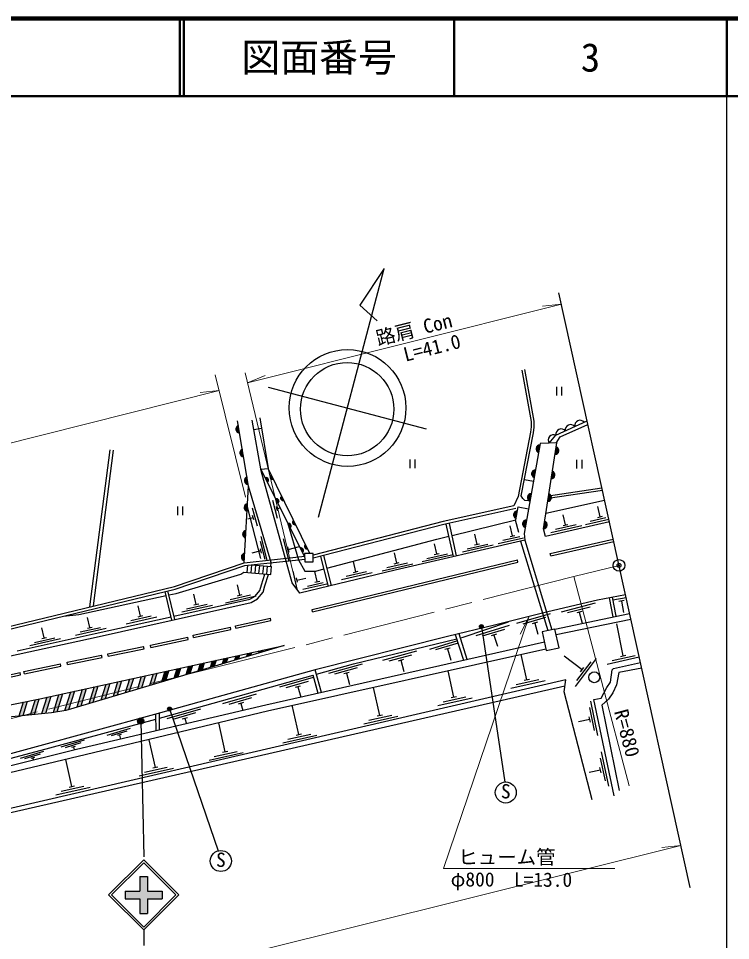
# Model space of a CAD drawing. Units: millimetres at full size, sheet at 1:1000; details may follow other scales. Extents: x 40000 to 680000, y 20000 to 380000.
# Drawn here: x 487986 to 579500, y 261541 to 380000 of the extents above; entities that cross this region are included whole.
import ezdxf
from ezdxf.enums import TextEntityAlignment as Align

# ---------------------------------------------------------------- set-up
doc = ezdxf.new("R2010")
doc.units = ezdxf.units.MM
doc.header["$LTSCALE"] = 1000
doc.header["$PDMODE"] = 32
doc.header["$PDSIZE"] = 500
doc.linetypes.add('CHAIN', pattern=[18.5, 12, -1.5, 3.5, -1.5])
for name, color, linetype, lineweight in [('M-BGD', 7, 'Continuous', 25), ('M-BGD-EXST', 7, 'Continuous', 25), ('M-BMK', 2, 'CHAIN', 13), ('M-BMK-OTRS', 5, 'Continuous', 25), ('M-BMK-SRVR', 3, 'Continuous', 25), ('M-STR-HTXT', 7, 'Continuous', 13), ('M-STR-STRC', 7, 'Continuous', 25), ('M-TTL', 2, 'Continuous', 140), ('M-TTL-BAND', 7, 'Continuous', 25), ('M-TTL-LINE', 7, 'Continuous', 50)]:
    doc.layers.add(name, color=color, linetype=linetype, lineweight=lineweight)
doc.layers.add('M-OTRS', color=6, linetype='Continuous')
doc.layers.add('M-TTL-TXT', color=7, linetype='Continuous')
doc.styles.add('ＭＳ ゴシック', font='')
doc.styles.get('ＭＳ ゴシック').set_extended_font_data('MS Gothic')

msp = doc.modelspace()

# ---------------------------------------------------------------- hatches: boundary and pattern name
at = {"layer": 'M-BGD'}
for points in [[(516418, 326733), (516255, 327711, 0.82183)], [(516927, 323692), (516764, 324669, 0.82183)], [(554823, 324248), (554997, 325223, 0.82183)], [(557099, 324976), (556946, 323997, 0.82183)], [(517523, 320131), (517359, 321108, 0.82183)], [(520730, 320820), (520454, 321382, 0.84072)], [(554250, 321045), (554424, 322020, 0.82183)], [(556607, 321821), (556455, 320842, 0.82183)], [(519711, 321004), (519990, 320444, 0.84072)], [(553701, 317980), (553876, 318955, 0.82183)], [(556155, 318915), (556002, 317936, 0.82183)], [(517371, 316686), (517428, 317675, 0.82183)], [(521063, 318284), (521342, 317723, 0.84072)], [(522082, 318077), (521805, 318639, 0.84072)], [(551927, 315753), (552102, 316728, 0.82183)], [(522636, 315120), (522914, 314560, 0.84072)], [(523620, 314957), (523343, 315518, 0.84072)], [(553096, 314600), (553271, 315575, 0.82183)], [(555608, 315406), (555455, 314427, 0.82183)], [(517176, 313250), (517232, 314239, 0.82183)], [(524198, 311976), (524477, 311416, 0.84072)], [(525147, 311858), (524870, 312419, 0.84072)], [(517009, 310320), (517065, 311309, 0.82183)]]:
    msp.add_hatch(color=256, dxfattribs=at).paths.add_polyline_path(points)
at = {"layer": 'M-BGD-EXST'}
for points in [[(547258, 301769, 1), (547697, 302008, 0.41421), (547358, 302108, 0.41421)], [(507188, 291175, 1), (507627, 291414, 0.41421), (507288, 291514, 0.41421)]]:
    msp.add_hatch(color=256, dxfattribs=at).paths.add_polyline_path(points)
at = {"layer": 'M-STR-STRC'}
for points in [[(517927, 298539), (517421, 298428), (517293, 298015), (517812, 298170)], [(519444, 298870), (518938, 298760), (518851, 298480), (519370, 298635)], [(520929, 299100), (520961, 299202), (520455, 299092), (520409, 298945)], [(513376, 297543), (512870, 297433), (512618, 296620), (513137, 296775)], [(514893, 297875), (514387, 297764), (514176, 297085), (514695, 297240)], [(516410, 298207), (515904, 298096), (515734, 297550), (516254, 297705)], [(507308, 296216), (506803, 296106), (506384, 294760), (506904, 294915)], [(508825, 296548), (508320, 296437), (507943, 295225), (508462, 295380)], [(510342, 296880), (509836, 296769), (509501, 295690), (510020, 295845)], [(511859, 297211), (511353, 297101), (511059, 296155), (511579, 296310)], [(502757, 295221), (502252, 295110), (501709, 293365), (502229, 293520)], [(504274, 295553), (503769, 295442), (503268, 293830), (503787, 293985)], [(505791, 295884), (505286, 295774), (504826, 294295), (505345, 294450)], [(496690, 293894), (496184, 293783), (495476, 291506), (495995, 291661)], [(498207, 294225), (497701, 294115), (497034, 291971), (497554, 292126)], [(499724, 294557), (499218, 294447), (498593, 292436), (499112, 292591)], [(501240, 294889), (500735, 294778), (500151, 292901), (500670, 293055)], [(492139, 292898), (491633, 292788), (490969, 290651), (491455, 290700)], [(493656, 293230), (493150, 293119), (492432, 290811), (492929, 290894)], [(495173, 293562), (494667, 293451), (493924, 291060), (494087, 291088), (494436, 291193)], [(489113, 292260), (488610, 292157), (488050, 290357), (488536, 290406)], [(490622, 292568), (490119, 292465), (489509, 290504), (489996, 290553)], [(504043, 289970, 0.41421), (503491, 290092, 0.41421), (503369, 289540, 1)], [(501720, 267898), (503580, 267898), (503581, 269758), (504581, 269757), (504580, 267898), (506440, 267897), (506440, 266897), (504580, 266898), (504579, 265037), (503579, 265038), (503580, 266898), (501720, 266898)]]:
    msp.add_hatch(color=256, dxfattribs=at).paths.add_polyline_path(points)

# ---------------------------------------------------------------- linework, layer by layer
at = {"layer": 'M-BGD'}
for p, q in [((557124, 332679), (557124, 331561)), ((557790, 332679), (557790, 331561)), ((519017, 328675), (520064, 322172)), ((518234, 327202), (519229, 327362)), ((497146, 304410), (499755, 324590)), ((497622, 304524), (500208, 324532)), ((538264, 323340), (538264, 322222)), ((538930, 323340), (538930, 322222)), ((559703, 323297), (559703, 322179)), ((560370, 323297), (560370, 322179)), ((519157, 322119), (520064, 322172)), ((524728, 310911), (519157, 322119)), ((525438, 311266), (520064, 322172)), ((553005, 320766), (554163, 320559)), ((556072, 318382), (563027, 319420)), ((556120, 318692), (562962, 319714)), ((520618, 318117), (521251, 315802)), ((555770, 316446), (563316, 318112)), ((508417, 317321), (508417, 316203)), ((509084, 317321), (509084, 316203)), ((519119, 310614), (517405, 317271)), ((518699, 314766), (518069, 317082)), ((521092, 317293), (521239, 316753)), ((521166, 317023), (521627, 317149)), ((562731, 315977), (562435, 317294)), ((518153, 315861), (517461, 315673)), ((518226, 315591), (518079, 316131)), ((544284, 310955), (543371, 315134)), ((551835, 315586), (552262, 314023)), ((558278, 314935), (557981, 316252)), ((560874, 315006), (563853, 315680)), ((561474, 315418), (563488, 315871)), ((562424, 315908), (563039, 316047)), ((543881, 310862), (542967, 315044)), ((551474, 313521), (551178, 314838)), ((556420, 313963), (560372, 314852)), ((557020, 314375), (559654, 314968)), ((557970, 314866), (558585, 315004)), ((519687, 310496), (519086, 312820)), ((519961, 310396), (519168, 313461)), ((521997, 313167), (522755, 310265)), ((546916, 312441), (546620, 313758)), ((549617, 312549), (552897, 313287)), ((550216, 312961), (552437, 313461)), ((551167, 313451), (551781, 313590)), ((552518, 312854), (556007, 301358)), ((553056, 312978), (556547, 301477)), ((556328, 311267), (564422, 313105)), ((556397, 310964), (564489, 312801)), ((519154, 311598), (517992, 311298)), ((519224, 311327), (519084, 311869)), ((522577, 312130), (522754, 311453)), ((522666, 311792), (524117, 312171)), ((541737, 311200), (541441, 312517)), ((545059, 311470), (549010, 312359)), ((545658, 311881), (548292, 312474)), ((546609, 312372), (547223, 312510)), ((525722, 304080), (552105, 310435)), ((527815, 307044), (526831, 310898)), ((528204, 307139), (527219, 310997)), ((536593, 310019), (536296, 311336)), ((539880, 310229), (543831, 311118)), ((540479, 310640), (543114, 311233)), ((541430, 311131), (542045, 311269)), ((552178, 310132), (552105, 310435)), ((556397, 310964), (556328, 311267)), ((517366, 308833), (517451, 309764)), ((517877, 308787), (517970, 309817)), ((517954, 309818), (520524, 309585)), ((518388, 308741), (518481, 309770)), ((518898, 308694), (518992, 309724)), ((519409, 308648), (519503, 309678)), ((519920, 308602), (520013, 309631)), ((520431, 308555), (520524, 309585)), ((525795, 303778), (552178, 310132)), ((531346, 308904), (531050, 310221)), ((534736, 309047), (538687, 309936)), ((535335, 309459), (537969, 310051)), ((536285, 309949), (536900, 310088)), ((516937, 308872), (520431, 308555)), ((523268, 308979), (523761, 306689)), ((523696, 308130), (523814, 307582)), ((523755, 307856), (524928, 308109)), ((526392, 307647), (526095, 308965)), ((529489, 307933), (533440, 308822)), ((530088, 308345), (532722, 308937)), ((531039, 308835), (531653, 308974)), ((516447, 305913), (516151, 307230)), ((524535, 306676), (527612, 307369)), ((525134, 307088), (527140, 307539)), ((526084, 307578), (526699, 307717)), ((507697, 302696), (506832, 306370)), ((508071, 302784), (507205, 306460)), ((510842, 304730), (510545, 306047)), ((514590, 304942), (518542, 305831)), ((515190, 305354), (517824, 305946)), ((516140, 305844), (516755, 305982)), ((564793, 303206), (564314, 305636)), ((503673, 303219), (503377, 304536)), ((508984, 303758), (512936, 304647)), ((509584, 304170), (512218, 304762)), ((510534, 304660), (511149, 304799)), ((562090, 304865), (557736, 303727)), ((564403, 303124), (563923, 305559)), ((566087, 305568), (564385, 305277)), ((565815, 305217), (565125, 305099)), ((565470, 305158), (565722, 303679)), ((503366, 303149), (503981, 303288)), ((525795, 303778), (525722, 304080)), ((556336, 303524), (552011, 302283)), ((556927, 301560), (566528, 303569)), ((561440, 304385), (558538, 303626)), ((560404, 303804), (559726, 303627)), ((560065, 303715), (560436, 302294)), ((497168, 301742), (496872, 303059)), ((501816, 302247), (505768, 303136)), ((502416, 302659), (505050, 303251)), ((515871, 301984), (520360, 302952)), ((515937, 301680), (520426, 302648)), ((520426, 302648), (520360, 302952)), ((555698, 303029), (552814, 302201)), ((554675, 302423), (554003, 302230)), ((554339, 302327), (554753, 300885)), ((557086, 300837), (566688, 302846)), ((565702, 298125), (564897, 302212)), ((491288, 300411), (490992, 301728)), ((495311, 300771), (499262, 301660)), ((495910, 301182), (498545, 301775)), ((496861, 301673), (497476, 301811)), ((510433, 300787), (515218, 301801)), ((510497, 300483), (515283, 301496)), ((515283, 301496), (515218, 301801)), ((515937, 301680), (515871, 301984)), ((545640, 297639), (544609, 300943)), ((551062, 302023), (546763, 300695)), ((550434, 301515), (547568, 300630)), ((549424, 300889), (548755, 300682)), ((489431, 299440), (493382, 300329)), ((490031, 299851), (492665, 300444)), ((490981, 300342), (491596, 300480)), ((504946, 299475), (509734, 300512)), ((505012, 299171), (509800, 300208)), ((509800, 300208), (509734, 300512)), ((510497, 300483), (510433, 300787)), ((544418, 300030), (540794, 298948)), ((544508, 299743), (541598, 298875)), ((545206, 297504), (544167, 300836)), ((549090, 300786), (549532, 299353)), ((499455, 298381), (504069, 299326)), ((499517, 298076), (504132, 299021)), ((504132, 299021), (504069, 299326)), ((505012, 299171), (504946, 299475)), ((539130, 298709), (534785, 297537)), ((543457, 299117), (542786, 298917)), ((543121, 299017), (543550, 297579)), ((494246, 297321), (498666, 298198)), ((494306, 297016), (498727, 297893)), ((498727, 297893), (498666, 298198)), ((499517, 298076), (499455, 298381)), ((538484, 298224), (535588, 297443)), ((537452, 297635), (536776, 297453)), ((537114, 297544), (537505, 296096)), ((553329, 295051), (552605, 298284)), ((560427, 296336), (558129, 298067)), ((559552, 294178), (562260, 297772)), ((559764, 294957), (561569, 297353)), ((563637, 297048), (567765, 297972)), ((564304, 297505), (567231, 298160)), ((565360, 298049), (566043, 298202)), ((488686, 296089), (493383, 297092)), ((488751, 295784), (493448, 296787)), ((493448, 296787), (493383, 297092)), ((494306, 297016), (494246, 297321)), ((526931, 293397), (526115, 296333)), ((532156, 297061), (527818, 295866)), ((531513, 296573), (528621, 295776)), ((543952, 292827), (543199, 296189)), ((560216, 296056), (560638, 296615)), ((483380, 294944), (488196, 295975)), ((483445, 294640), (488261, 295670)), ((488261, 295670), (488196, 295975)), ((488751, 295784), (488686, 296089)), ((525870, 295329), (521546, 294082)), ((526494, 293276), (525842, 295622)), ((530484, 295978), (529809, 295792)), ((530147, 295885), (530545, 294439)), ((551931, 294431), (554858, 295086)), ((552987, 294975), (553671, 295128)), ((525233, 294833), (522350, 294001)), ((524211, 294226), (523538, 294032)), ((523875, 294129), (524260, 292792)), ((534431, 290468), (533627, 294056)), ((551264, 293974), (555656, 294958)), ((518556, 293198), (514227, 291971)), ((517916, 292705), (515030, 291887)), ((541888, 291749), (546279, 292733)), ((542554, 292206), (545481, 292862)), ((543610, 292750), (544294, 292903)), ((516892, 292103), (516218, 291912)), ((516555, 292007), (516817, 291084)), ((524018, 288024), (523176, 291784)), ((562010, 288544), (561409, 291483)), ((562454, 287869), (561553, 292278)), ((505681, 288486), (505645, 290640)), ((506133, 288591), (506097, 290765)), ((511371, 291268), (507042, 290040)), ((510732, 290775), (507845, 289956)), ((532366, 289390), (536758, 290374)), ((533033, 289847), (535960, 290503)), ((534089, 290391), (534773, 290544)), ((561486, 289611), (561346, 290296)), ((509707, 290173), (509034, 289982)), ((509370, 290077), (509565, 289392)), ((514553, 285799), (513721, 289512)), ((561416, 289953), (559946, 289653)), ((502357, 288795), (499338, 287893)), ((501914, 288444), (499902, 287843)), ((501203, 288012), (500733, 287872)), ((500968, 287942), (501123, 287422)), ((521953, 286947), (526345, 287930)), ((522620, 287403), (525547, 288059)), ((523676, 287947), (524359, 288100)), ((496434, 287272), (493416, 286370)), ((495991, 286921), (493979, 286320)), ((505578, 283790), (504784, 287336)), ((491221, 285832), (488203, 284931)), ((495280, 286489), (494810, 286349)), ((495045, 286419), (495162, 286027)), ((512488, 284722), (516880, 285705)), ((513155, 285178), (516082, 285834)), ((514211, 285722), (514894, 285875)), ((563860, 281380), (562900, 285776)), ((490778, 285481), (488766, 284880)), ((490067, 285049), (489597, 284909)), ((489832, 284979), (489910, 284720)), ((494860, 281332), (494084, 284799)), ((563407, 282048), (562767, 284979)), ((503514, 282713), (507905, 283696)), ((504180, 283169), (507108, 283825)), ((505237, 283713), (505920, 283866)), ((562794, 283450), (561328, 283130)), ((562869, 283108), (562719, 283792)), ((492796, 280255), (497187, 281238)), ((493462, 280711), (496389, 281367)), ((494519, 281255), (495202, 281408))]:
    msp.add_line(p, q, dxfattribs=at)
for points in [[(552659, 334812), (553888, 328223), (553867, 327528), (553773, 326836), (552186, 318576), (551629, 317384), (542581, 315359), (525849, 311049)], [(553708, 318017), (553046, 318067), (552818, 318310), (552604, 318680), (554160, 326773), (554257, 327495), (554281, 328254), (553043, 334883)], [(516995, 310076), (517556, 319931), (516158, 328286)], [(563934, 315314), (555699, 313464), (555455, 314427), (557174, 325461), (555028, 325396), (552956, 313816), (553056, 312978), (536390, 309135), (524161, 306153), (523154, 307502), (519196, 321904), (518019, 328384)], [(556194, 325432), (557056, 326452), (561068, 328288)], [(557068, 325458), (557622, 326247), (561172, 327817)], [(520400, 309596), (520469, 310090), (517556, 319931)], [(551903, 317044), (542673, 314978), (525857, 310647)], [(543712, 313574), (551890, 315599), (552213, 317245), (553527, 317010)], [(522572, 315247), (523978, 310469), (524804, 309005), (526202, 309005), (527245, 309279)], [(527632, 309381), (541750, 313088), (543310, 313475)], [(433304, 296102), (435282, 293332), (437000, 292098), (449252, 292202), (466904, 297524), (473591, 298933), (485024, 301124), (508148, 306687), (517073, 309723), (524780, 310556)], [(433600, 296306), (435540, 293589), (437114, 292459), (449198, 292561), (466814, 297872), (473520, 299285), (484948, 301475), (508048, 307033), (516995, 310076), (524773, 310916)], [(470588, 294555), (497960, 300526), (517872, 304964), (518707, 305420), (519432, 306298), (519664, 307116), (520133, 308582)], [(507329, 305934), (508260, 306135), (516586, 308592), (516937, 308872)], [(507967, 303225), (517710, 305396), (518411, 305779), (519018, 306515), (519226, 307248), (519665, 308623)], [(565999, 305968), (562384, 305255), (556029, 303757), (549167, 302042), (543135, 300587), (526127, 296336), (505454, 290587), (474090, 282008), (473824, 281667), (473401, 280677)], [(493776, 303229), (495727, 303430), (506954, 305853)], [(487817, 298781), (497862, 300972), (507592, 303141)], [(544769, 300431), (545125, 300518), (550944, 302486)], [(555571, 299891), (519771, 291774), (495431, 286094), (477689, 281678), (454025, 276153), (448817, 274781), (439134, 270568)], [(526279, 295744), (531055, 297076), (544327, 300322)], [(555769, 298989), (519997, 291020), (495654, 285172), (477876, 280958), (454254, 275232), (449037, 273937), (439218, 269856)], [(564535, 280142), (561946, 292499), (562891, 292697), (563597, 294056), (564060, 294722), (564286, 296337), (564456, 296498), (567921, 297263)], [(568080, 296544), (565148, 295976), (564859, 294395), (564351, 293345), (563813, 292552), (562953, 291766), (565182, 280818)], [(561734, 279636), (558099, 293496), (558310, 295055), (457326, 271667), (451612, 270113), (451350, 268836), (448511, 267625), (447725, 268559), (446601, 268350), (443809, 267323), (442243, 266358), (441596, 265792), (440815, 264728), (440240, 263339), (439141, 260886), (439048, 256636), (440258, 249240)], [(506108, 290121), (506584, 290251), (525842, 295622)], [(558198, 294228), (458670, 271462), (452078, 269684), (451840, 268507), (448503, 267054), (447421, 267712), (446593, 267721), (444101, 266787), (442855, 266101), (442184, 265529), (441453, 264651), (440761, 263116), (439631, 260550), (439683, 257383), (441026, 249365)], [(486421, 284802), (492040, 286303), (505656, 289999)]]:
    msp.add_lwpolyline(points, dxfattribs=at)
for points in [[(524787, 310181), (525865, 310200), (525845, 311274), (524767, 311254)], [(555810, 298801), (557454, 299162), (556927, 301560), (555284, 301199)]]:
    msp.add_lwpolyline(points, close=True, dxfattribs=at)
msp.add_circle((561984, 295364), 700, dxfattribs=at)
for centre, radius, start, end in [((560158, 327697), 686, 37.91398, 191.258), ((516433, 327238), 505, 110.66867, 268.32686), ((557729, 326586), 686, 37.91398, 191.258), ((558944, 327142), 686, 37.91398, 191.258), ((556746, 325840), 686, 63.13618, 216.4802), ((516942, 324197), 505, 110.66867, 268.32686), ((555006, 324718), 505, 91.02345, 248.68164), ((556926, 324501), 505, 272.31631, 69.9745), ((517538, 320635), 505, 110.66867, 268.32686), ((520641, 321125), 318, 126.12452, 286.34225), ((554433, 321515), 505, 91.02345, 248.68164), ((556435, 321347), 505, 272.31631, 69.9745), ((519802, 320700), 318, 306.31843, 106.53616), ((553885, 318450), 505, 91.02345, 248.68164), ((555982, 318441), 505, 272.31631, 69.9745), ((517497, 317175), 505, 97.91073, 255.56892), ((521154, 317979), 318, 306.31843, 106.53616), ((521993, 318382), 318, 126.12452, 286.34225), ((552111, 316223), 505, 91.02345, 248.68164), ((522726, 314816), 318, 306.31843, 106.53616), ((523530, 315262), 318, 126.12452, 286.34225), ((553280, 315070), 505, 91.02345, 248.68164), ((555435, 314931), 505, 272.31631, 69.9745), ((517302, 313739), 505, 97.91073, 255.56892), ((524289, 311672), 318, 306.31843, 106.53616), ((525058, 312162), 318, 126.12452, 286.34225), ((517135, 310809), 505, 97.91073, 255.56892)]:
    msp.add_arc(centre, radius, start, end, dxfattribs=at)
at = {"layer": 'M-BGD-EXST'}
for p, q in [((547478, 301889), (550477, 281904)), ((507408, 291294), (513651, 273066))]:
    msp.add_line(p, q, dxfattribs=at)
for centre, radius in [((547478, 301889), 250), ((507408, 291294), 250), ((550611, 280561), 1350), ((513995, 271761), 1350)]:
    msp.add_circle(centre, radius, dxfattribs=at)
at = {"layer": 'M-BMK'}
msp.add_lwpolyline([(565166, 309736), (559351, 308310), (521455, 298662), (488129, 290343), (468060, 285341), (440952, 278352)], dxfattribs=at)
at = {"layer": 'M-BMK-OTRS'}
msp.add_lwpolyline([(574266, 268449), (574306, 268355), (557428, 344771)], dxfattribs=at)
at = {"layer": 'M-BMK-SRVR'}
for p, q in [((526535, 315951), (534969, 347886)), ((534969, 347886), (531851, 343153)), ((531851, 343153), (534100, 341167)), ((520086, 332652), (540389, 327289))]:
    msp.add_line(p, q, dxfattribs=at)
for centre, radius in [((530278, 329960), 7500), ((530229, 329809), 6000), ((565166, 309736), 750)]:
    msp.add_circle(centre, radius, dxfattribs=at)
at = {"layer": 'M-OTRS'}
msp.add_point((565166, 309736), dxfattribs=at)
msp.add_point((565166, 309736), dxfattribs=at)
at = {"layer": 'M-STR-HTXT'}
for p, q in [((517416, 333197), (557755, 343287)), ((557755, 343287), (555314, 343028)), ((513281, 334227), (517174, 318508)), ((517114, 334453), (523276, 308799)), ((517416, 333197), (519691, 334118)), ((429193, 310956), (513785, 332191)), ((513785, 332191), (511344, 331931)), ((566485, 281402), (559351, 308310)), ((553588, 303085), (552481, 300894)), ((573112, 273762), (570671, 273506))]:
    msp.add_line(p, q, dxfattribs=at)
for points in [[(553588, 303085), (542593, 270797), (564628, 270797)], [(481246, 250927), (518287, 260095), (573112, 273762)]]:
    msp.add_lwpolyline(points, dxfattribs=at)
at = {"layer": 'M-STR-STRC'}
for p, q in [((517927, 298539), (517812, 298170)), ((518938, 298760), (518851, 298480)), ((519444, 298870), (519370, 298635)), ((520455, 299092), (520409, 298945)), ((520961, 299202), (520929, 299100)), ((512870, 297433), (512618, 296620)), ((513376, 297543), (513137, 296775)), ((514387, 297764), (514176, 297085)), ((514893, 297875), (514695, 297240)), ((515904, 298096), (515734, 297550)), ((516410, 298207), (516254, 297705)), ((517421, 298428), (517293, 298015)), ((507308, 296216), (506904, 294915)), ((508320, 296437), (507943, 295225)), ((508825, 296548), (508462, 295380)), ((509836, 296769), (509501, 295690)), ((510342, 296880), (510020, 295845)), ((511353, 297101), (511059, 296155)), ((511859, 297211), (511579, 296310)), ((502252, 295110), (501709, 293365)), ((502757, 295221), (502229, 293520)), ((503769, 295442), (503268, 293830)), ((504274, 295553), (503787, 293985)), ((505286, 295774), (504826, 294295)), ((505791, 295884), (505345, 294450)), ((506803, 296106), (506384, 294760)), ((496184, 293783), (495476, 291506)), ((496690, 293894), (495995, 291661)), ((497701, 294115), (497034, 291971)), ((498207, 294225), (497554, 292126)), ((499218, 294447), (498593, 292436)), ((499724, 294557), (499112, 292591)), ((500735, 294778), (500151, 292901)), ((501240, 294889), (500670, 293055)), ((491633, 292788), (490969, 290651)), ((492139, 292898), (491455, 290700)), ((493150, 293119), (492432, 290811)), ((493656, 293230), (492929, 290894)), ((494667, 293451), (493924, 291060)), ((495173, 293562), (494436, 291193)), ((488610, 292157), (488050, 290357)), ((489113, 292260), (488536, 290406)), ((490119, 292465), (489509, 290504)), ((490622, 292568), (489996, 290553)), ((503706, 289755), (504093, 272301)), ((499579, 267398), (504079, 271898)), ((499933, 267398), (504079, 271544)), ((508580, 267397), (504079, 271898)), ((508226, 267397), (504079, 271544)), ((503581, 269758), (503580, 267898)), ((503581, 269758), (504581, 269757)), ((504581, 269757), (504580, 267898)), ((501720, 267898), (501720, 266898)), ((501720, 267898), (503580, 267898)), ((504580, 267898), (506440, 267897)), ((506440, 267897), (506440, 266897)), ((499579, 267398), (504079, 262897)), ((499933, 267398), (504079, 263251)), ((501720, 266898), (503580, 266898)), ((503580, 266898), (503579, 265038)), ((504079, 263251), (508226, 267397)), ((504080, 262897), (508580, 267397)), ((504580, 266898), (504579, 265037)), ((504580, 266898), (506440, 266897)), ((503579, 265038), (504579, 265037)), ((504080, 262897), (504080, 260897))]:
    msp.add_line(p, q, dxfattribs=at)
msp.add_lwpolyline([(474415, 288987), (482052, 290817), (490739, 292592), (522130, 299458), (495099, 291393), (494087, 291088), (492241, 290779)], close=True, dxfattribs=at)
msp.add_circle((503706, 289755), 400, dxfattribs=at)
at = {"layer": 'M-TTL'}
msp.add_line((680000, 380000), (40000, 380000), dxfattribs=at)
at = {"layer": 'M-TTL-BAND'}
msp.add_line((579000, 20000), (579000, 370000), dxfattribs=at)
at = {"layer": 'M-TTL-LINE'}
for p, q in [((508747, 380000), (508747, 370000)), ((509247, 380000), (509247, 370000)), ((543997, 380000), (543997, 370000)), ((579000, 380000), (579000, 370000)), ((40000, 370000), (680000, 370000))]:
    msp.add_line(p, q, dxfattribs=at)

# ---------------------------------------------------------------- texts
at = {"layer": 'M-BGD-EXST', "style": 'ＭＳ ゴシック'}
for p in [(549956, 279269), (513340, 270468)]:
    msp.add_text('S', height=1833, rotation=358.508, dxfattribs=at).set_placement(p, align=Align.BOTTOM_LEFT)
at = {"layer": 'M-STR-HTXT', "style": 'ＭＳ ゴシック'}
for s, rotation, p in [('路肩 Con', 14.043, (534326, 337427)), ('L=41.0', 14.043, (537853, 335362)), ('R=880', 284.848, (563985, 290829)), ('φ800\u3000L=13.0', 359.793, (543521, 267946))]:
    msp.add_text(s, height=1833, rotation=rotation, dxfattribs=at).set_placement(p, align=Align.BOTTOM_LEFT)
msp.add_text('ヒューム管', height=1833, dxfattribs=at).set_placement((544511, 270797), align=Align.BOTTOM_LEFT)
at = {"layer": 'M-TTL-TXT', "style": 'ＭＳ ゴシック'}
for s, p in [('図面番号', (526622, 375000)), ('3', (561497, 375000))]:
    msp.add_text(s, height=3666, dxfattribs=at).set_placement(p, align=Align.MIDDLE_CENTER)

doc.saveas('drawing.dxf')
